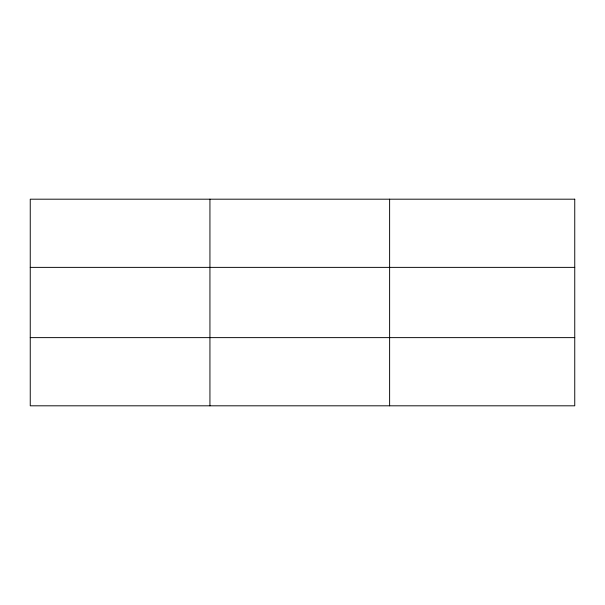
<?xml version="1.0" encoding="UTF-8"?>
<svg xmlns="http://www.w3.org/2000/svg" width="605" height="605" viewBox="0 0 605 605"><rect width="100%" height="100%" fill="white"/><g stroke="black" fill="none" stroke-linecap="round" stroke-linejoin="round"><path stroke-width="0.91" d="M209.935 405.811L209.935 199.189M389.62 405.811L389.62 199.189M30.25 267.372L574.75 267.372M30.25 337.628L574.75 337.628M574.75 199.189L574.75 405.811L30.25 405.811L30.25 199.189L574.75 199.189"/></g></svg>
